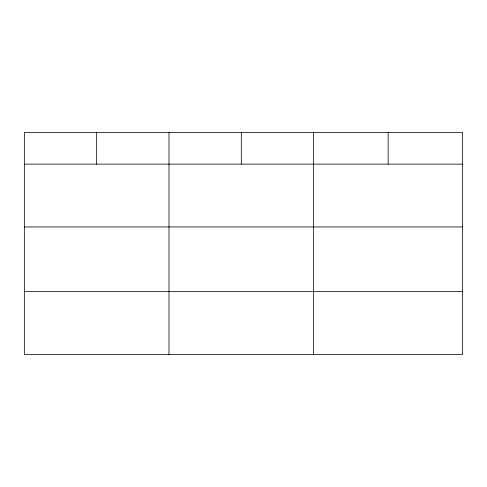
<?xml version="1.0" encoding="UTF-8"?>
<svg xmlns="http://www.w3.org/2000/svg" width="487" height="487" viewBox="0 0 487 487"><rect width="100%" height="100%" fill="white"/><g stroke="black" fill="none" stroke-linecap="round" stroke-linejoin="round"><path stroke-width="0.73" d="M462.65 226.942L462.65 132.555L24.35 132.555L24.35 354.445L462.65 354.445L462.65 226.942L24.35 226.942M24.35 164.143L462.65 164.143M24.35 291.646L462.65 291.646M388.139 132.555L388.139 164.143M313.628 132.555L313.628 354.445M241.308 132.555L241.308 164.143M168.989 132.555L168.989 354.445M96.67 132.555L96.67 164.143"/></g></svg>
